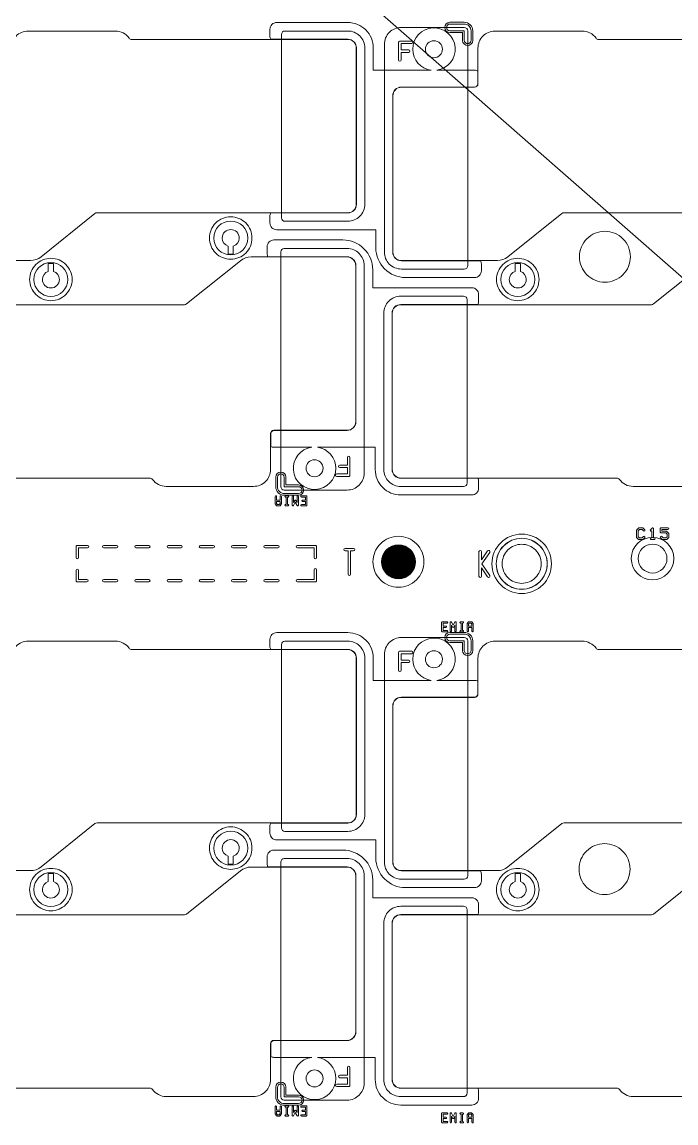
# Model space of a CAD drawing. Extents: x 2541 to 3941, y 2348 to 3338.
# Drawn here: x 2748.1 to 2786.6, y 2789.6 to 2854.4 of the extents above; entities that cross this region are included whole.
import ezdxf

# ---------------------------------------------------------------- set-up
doc = ezdxf.new("R2010")
doc.units = 0
doc.layers.get('0').update_dxf_attribs({"lineweight": 0})
doc.layers.add('EMI-T', color=6, linetype='Continuous', lineweight=0)
doc.layers.add('備註', color=1, linetype='Continuous', lineweight=0)
doc.layers.add('t_layer0', color=1, linetype='Continuous')

# ---------------------------------------------------------------- blocks, each defined once
blk = doc.blocks.new('PAD_R1')
at = {"const_width": 0.5}
blk.add_lwpolyline([(0.25, 0, 1), (-0.25, 0, 1)], format="xyb", close=True, dxfattribs=at)

msp = doc.modelspace()

# ---------------------------------------------------------------- linework, layer by layer
for p, q in [((2763.69814, 2825.92094), (2763.62861, 2825.92094)), ((2773.9853, 2818.5117), (2773.91577, 2818.5117)), ((2763.69814, 2790.01094), (2763.62861, 2790.01094)), ((2773.9853, 2789.6017), (2773.91577, 2789.6017))]:
    msp.add_line(p, q)
at = {"linetype": 'Continuous'}
for points in [[(2762.7003, 2842.5746), (2762.7003, 2842.9746, -0.124386), (2762.74831, 2843.1646), (2767.2852, 2843.1646, 0.414365), (2767.79507, 2843.67473), (2767.79507, 2852.8746, 0.414366), (2767.2852, 2853.38473), (2762.74831, 2853.38473, -0.124392), (2762.7003, 2853.57473), (2762.7003, 2853.97473, -0.414218), (2763.1003, 2854.37473), (2767.2852, 2854.37473, -0.414364), (2768.78507, 2852.87409), (2768.78507, 2851.56473), (2772.1903, 2851.56473)], [(2771.10437, 2852.80391, -2.205962), (2772.51845, 2851.56473), (2774.74218, 2851.56473, -0.124388), (2774.93218, 2851.51672), (2774.93218, 2850.76473, -0.414224), (2774.74218, 2850.57473), (2770.4352, 2850.57473, 0.414218), (2769.92508, 2850.0646), (2769.92508, 2840.86472, 0.414217), (2770.4352, 2840.3546), (2775.09418, 2840.3546, -0.124388), (2775.14218, 2840.1646), (2775.14218, 2839.7646, -0.414218), (2774.74218, 2839.3646), (2770.68508, 2839.3646, -0.414215), (2768.93508, 2841.1146), (2768.93508, 2842.1746), (2763.1003, 2842.1746, -0.414218), (2762.7003, 2842.5746)], [(2762.54127, 2840.7746), (2762.54127, 2841.1746, -0.414218), (2762.94127, 2841.5746), (2766.99837, 2841.5746, -0.414215), (2768.74837, 2839.8246), (2768.74837, 2838.7646), (2774.58314, 2838.7646, -0.414218), (2774.98314, 2838.3646), (2774.98314, 2837.9646, -0.124388), (2774.93514, 2837.7746), (2770.39825, 2837.7746, 0.414365), (2769.88838, 2837.26447), (2769.88838, 2828.0646, 0.414366), (2770.39825, 2827.55446), (2774.93514, 2827.55446, -0.124388), (2774.98314, 2827.36446), (2774.98314, 2826.96446, -0.414218), (2774.58314, 2826.56446), (2770.39825, 2826.56446, -0.414364), (2768.89838, 2828.0651), (2768.89838, 2829.37447), (2765.49315, 2829.37447)], [(2766.57907, 2828.13528, -2.205962), (2765.165, 2829.37447), (2762.94127, 2829.37447, -0.124386), (2762.75127, 2829.42247), (2762.75127, 2830.17447, -0.414224), (2762.94127, 2830.36447), (2767.24824, 2830.36447, 0.414218), (2767.75837, 2830.87459), (2767.75837, 2840.07447, 0.414217), (2767.24824, 2840.5846), (2762.58927, 2840.5846, -0.124392), (2762.54127, 2840.7746)], [(2766.64075, 2827.6558, -1), (2766.64075, 2827.8058), (2767.26112, 2827.8058), (2767.26112, 2828.17732), (2766.8146, 2828.17732, -1), (2766.8146, 2828.32732), (2767.26112, 2828.32732), (2767.26112, 2828.77385, -1), (2767.41112, 2828.77385), (2767.41112, 2828.25232)], [(2767.41112, 2828.25232), (2767.41112, 2827.7308, -0.414241), (2767.33612, 2827.6558), (2766.64075, 2827.6558)], [(2763.01907, 2826.04704), (2763.01907, 2826.21922), (2763.01907, 2826.4775, -1), (2763.09907, 2826.4775), (2763.09907, 2826.25922), (2763.29722, 2826.25922), (2763.29722, 2826.4775, -1), (2763.37722, 2826.4775), (2763.37722, 2826.21922)], [(2763.37722, 2826.21922), (2763.37722, 2826.04704, -0.173189), (2763.36818, 2826.02172), (2763.29895, 2825.936, -0.228301), (2763.26768, 2825.92094), (2763.12861, 2825.92094, -0.228253), (2763.09734, 2825.936), (2763.02811, 2826.02172, -0.173127), (2763.01907, 2826.04704)], [(2763.62861, 2825.92094, -1), (2763.62861, 2826.00094), (2763.65814, 2826.00094), (2763.65814, 2826.4375), (2763.62861, 2826.4375, -1), (2763.62861, 2826.5175), (2763.69814, 2826.5175), (2763.76768, 2826.5175, -1), (2763.76768, 2826.4375), (2763.73814, 2826.4375), (2763.73814, 2826.00094), (2763.76768, 2826.00094, -1), (2763.76768, 2825.92094), (2763.69814, 2825.92094)], [(2764.01907, 2825.96129), (2764.01907, 2826.4775, -1), (2764.09907, 2826.4775), (2764.09907, 2826.1196)], [(2764.19814, 2826.13485), (2764.09429, 2825.94198, -0.782665), (2764.01907, 2825.96129)], [(2764.09907, 2826.1196), (2764.16292, 2826.23819, -0.597324), (2764.23336, 2826.23819), (2764.29722, 2826.1196)], [(2764.29722, 2826.1196), (2764.29722, 2826.4775, -1), (2764.37722, 2826.4775), (2764.37722, 2825.96129, -0.782664), (2764.302, 2825.94198), (2764.19814, 2826.13485)], [(2764.55907, 2825.92094, -1), (2764.55907, 2826.00094), (2764.79722, 2826.00094), (2764.79722, 2826.17922), (2764.62861, 2826.17922, -1), (2764.62861, 2826.25922), (2764.79722, 2826.25922), (2764.79722, 2826.4375), (2764.55907, 2826.4375, -1), (2764.55907, 2826.5175), (2764.83722, 2826.5175, -0.414265), (2764.87722, 2826.4775), (2764.87722, 2826.21922)], [(2764.87722, 2826.21922), (2764.87722, 2825.96094, -0.414265), (2764.83722, 2825.92094), (2764.55907, 2825.92094)], [(2785.16855, 2824.46383), (2785.15456, 2824.44985, -1), (2785.08385, 2824.52056)], [(2785.21855, 2823.93851), (2785.11921, 2823.93851, -1), (2785.11921, 2824.03851), (2785.16855, 2824.03851), (2785.16855, 2824.46383)], [(2785.08385, 2824.52056), (2785.18304, 2824.61974, -0.669786), (2785.26855, 2824.58454), (2785.26855, 2824.03851), (2785.31788, 2824.03851, -1), (2785.31788, 2823.93851), (2785.21855, 2823.93851)], [(2775.0027, 2821.78912), (2775.0027, 2823.22951, -1), (2775.1527, 2823.22951), (2775.1527, 2822.75017)], [(2775.1527, 2822.75017), (2775.51265, 2823.27209, -1), (2775.63613, 2823.18693), (2775.16881, 2822.50931), (2775.63613, 2821.8317, -1), (2775.51265, 2821.74654), (2775.1527, 2822.26846)], [(2775.1527, 2822.26846), (2775.1527, 2821.78912, -1), (2775.0027, 2821.78912)], [(2773.30623, 2818.5517), (2773.30623, 2819.06791, -0.782664), (2773.38145, 2819.08722), (2773.4853, 2818.89435)], [(2773.38623, 2818.90959), (2773.38623, 2818.5517, -1), (2773.30623, 2818.5517)], [(2773.58438, 2818.90959), (2773.52052, 2818.79101, -0.597324), (2773.45008, 2818.79101), (2773.38623, 2818.90959)], [(2773.4853, 2818.89435), (2773.58916, 2819.08722, -0.782665), (2773.66438, 2819.06791), (2773.66438, 2818.5517, -1), (2773.58438, 2818.5517), (2773.58438, 2818.90959)], [(2773.91577, 2818.5117, -1), (2773.91577, 2818.5917), (2773.9453, 2818.5917), (2773.9453, 2819.02825), (2773.91577, 2819.02825, -1), (2773.91577, 2819.10825), (2773.9853, 2819.10825), (2774.05484, 2819.10825, -1), (2774.05484, 2819.02825), (2774.0253, 2819.02825), (2774.0253, 2818.5917), (2774.05484, 2818.5917, -1), (2774.05484, 2818.5117), (2773.9853, 2818.5117)], [(2774.30623, 2818.5517), (2774.30623, 2818.80997), (2774.30623, 2818.98216, -0.173189), (2774.31527, 2819.00748), (2774.3845, 2819.0932, -0.228301), (2774.41577, 2819.10825), (2774.55484, 2819.10825, -0.228253), (2774.58611, 2819.0932), (2774.65534, 2819.00748, -0.173127), (2774.66438, 2818.98216), (2774.66438, 2818.80997)], [(2762.7003, 2806.6646), (2762.7003, 2807.0646, -0.124386), (2762.74831, 2807.2546), (2767.2852, 2807.2546, 0.414365), (2767.79507, 2807.76473), (2767.79507, 2816.9646, 0.414366), (2767.2852, 2817.47473), (2762.74831, 2817.47473, -0.124392), (2762.7003, 2817.66473), (2762.7003, 2818.06473, -0.414218), (2763.1003, 2818.46473), (2767.2852, 2818.46473, -0.414364), (2768.78507, 2816.96409), (2768.78507, 2815.65473), (2772.1903, 2815.65473)], [(2774.66438, 2818.80997), (2774.66438, 2818.5517, -1), (2774.58438, 2818.5517), (2774.58438, 2818.76997), (2774.38623, 2818.76997), (2774.38623, 2818.5517, -1), (2774.30623, 2818.5517)], [(2771.10437, 2816.89391, -2.205962), (2772.51845, 2815.65473), (2774.74218, 2815.65473, -0.124388), (2774.93218, 2815.60672), (2774.93218, 2814.85473, -0.414224), (2774.74218, 2814.66473), (2770.4352, 2814.66473, 0.414218), (2769.92508, 2814.1546), (2769.92508, 2804.95472, 0.414217), (2770.4352, 2804.4446), (2775.09418, 2804.4446, -0.124388), (2775.14218, 2804.2546), (2775.14218, 2803.8546, -0.414218), (2774.74218, 2803.4546), (2770.68508, 2803.4546, -0.414215), (2768.93508, 2805.2046), (2768.93508, 2806.2646), (2763.1003, 2806.2646, -0.414218), (2762.7003, 2806.6646)], [(2762.54127, 2804.8646), (2762.54127, 2805.2646, -0.414218), (2762.94127, 2805.6646), (2766.99837, 2805.6646, -0.414215), (2768.74837, 2803.9146), (2768.74837, 2802.8546), (2774.58314, 2802.8546, -0.414218), (2774.98314, 2802.4546), (2774.98314, 2802.0546, -0.124388), (2774.93514, 2801.8646), (2770.39825, 2801.8646, 0.414365), (2769.88838, 2801.35447), (2769.88838, 2792.1546, 0.414366), (2770.39825, 2791.64446), (2774.93514, 2791.64446, -0.124388), (2774.98314, 2791.45446), (2774.98314, 2791.05446, -0.414218), (2774.58314, 2790.65446), (2770.39825, 2790.65446, -0.414364), (2768.89838, 2792.1551), (2768.89838, 2793.46447), (2765.49315, 2793.46447)], [(2766.57907, 2792.22528, -2.205962), (2765.165, 2793.46447), (2762.94127, 2793.46447, -0.124386), (2762.75127, 2793.51247), (2762.75127, 2794.26447, -0.414224), (2762.94127, 2794.45447), (2767.24824, 2794.45447, 0.414218), (2767.75837, 2794.96459), (2767.75837, 2804.16447, 0.414217), (2767.24824, 2804.6746), (2762.58927, 2804.6746, -0.124392), (2762.54127, 2804.8646)], [(2766.64075, 2791.7458, -1), (2766.64075, 2791.8958), (2767.26112, 2791.8958), (2767.26112, 2792.26732), (2766.8146, 2792.26732, -1), (2766.8146, 2792.41732), (2767.26112, 2792.41732), (2767.26112, 2792.86385, -1), (2767.41112, 2792.86385), (2767.41112, 2792.34232)], [(2767.41112, 2792.34232), (2767.41112, 2791.8208, -0.414241), (2767.33612, 2791.7458), (2766.64075, 2791.7458)], [(2763.01907, 2790.13704), (2763.01907, 2790.30922), (2763.01907, 2790.5675, -1), (2763.09907, 2790.5675), (2763.09907, 2790.34922), (2763.29722, 2790.34922), (2763.29722, 2790.5675, -1), (2763.37722, 2790.5675), (2763.37722, 2790.30922)], [(2763.62861, 2790.01094, -1), (2763.62861, 2790.09094), (2763.65814, 2790.09094), (2763.65814, 2790.5275), (2763.62861, 2790.5275, -1), (2763.62861, 2790.6075), (2763.69814, 2790.6075), (2763.76768, 2790.6075, -1), (2763.76768, 2790.5275), (2763.73814, 2790.5275), (2763.73814, 2790.09094), (2763.76768, 2790.09094, -1), (2763.76768, 2790.01094), (2763.69814, 2790.01094)], [(2764.01907, 2790.05129), (2764.01907, 2790.5675, -1), (2764.09907, 2790.5675), (2764.09907, 2790.2096)], [(2764.29722, 2790.2096), (2764.29722, 2790.5675, -1), (2764.37722, 2790.5675), (2764.37722, 2790.05129, -0.782664), (2764.302, 2790.03198), (2764.19814, 2790.22485)], [(2764.55907, 2790.01094, -1), (2764.55907, 2790.09094), (2764.79722, 2790.09094), (2764.79722, 2790.26922), (2764.62861, 2790.26922, -1), (2764.62861, 2790.34922), (2764.79722, 2790.34922), (2764.79722, 2790.5275), (2764.55907, 2790.5275, -1), (2764.55907, 2790.6075), (2764.83722, 2790.6075, -0.414265), (2764.87722, 2790.5675), (2764.87722, 2790.30922)], [(2763.37722, 2790.30922), (2763.37722, 2790.13704, -0.173189), (2763.36818, 2790.11172), (2763.29895, 2790.026, -0.228301), (2763.26768, 2790.01094), (2763.12861, 2790.01094, -0.228253), (2763.09734, 2790.026), (2763.02811, 2790.11172, -0.173127), (2763.01907, 2790.13704)], [(2764.19814, 2790.22485), (2764.09429, 2790.03198, -0.782665), (2764.01907, 2790.05129)], [(2764.09907, 2790.2096), (2764.16292, 2790.32819, -0.597324), (2764.23336, 2790.32819), (2764.29722, 2790.2096)], [(2764.87722, 2790.30922), (2764.87722, 2790.05094, -0.414265), (2764.83722, 2790.01094), (2764.55907, 2790.01094)], [(2773.30623, 2789.6417), (2773.30623, 2790.15791, -0.782664), (2773.38145, 2790.17722), (2773.4853, 2789.98435)], [(2773.38623, 2789.99959), (2773.38623, 2789.6417, -1), (2773.30623, 2789.6417)], [(2773.58438, 2789.99959), (2773.52052, 2789.88101, -0.597324), (2773.45008, 2789.88101), (2773.38623, 2789.99959)], [(2773.4853, 2789.98435), (2773.58916, 2790.17722, -0.782665), (2773.66438, 2790.15791), (2773.66438, 2789.6417, -1), (2773.58438, 2789.6417), (2773.58438, 2789.99959)], [(2773.91577, 2789.6017, -1), (2773.91577, 2789.6817), (2773.9453, 2789.6817), (2773.9453, 2790.11825), (2773.91577, 2790.11825, -1), (2773.91577, 2790.19825), (2773.9853, 2790.19825), (2774.05484, 2790.19825, -1), (2774.05484, 2790.11825), (2774.0253, 2790.11825), (2774.0253, 2789.6817), (2774.05484, 2789.6817, -1), (2774.05484, 2789.6017), (2773.9853, 2789.6017)], [(2774.30623, 2789.6417), (2774.30623, 2789.89997), (2774.30623, 2790.07216, -0.173189), (2774.31527, 2790.09748), (2774.3845, 2790.1832, -0.228301), (2774.41577, 2790.19825), (2774.55484, 2790.19825, -0.228253), (2774.58611, 2790.1832), (2774.65534, 2790.09748, -0.173127), (2774.66438, 2790.07216), (2774.66438, 2789.89997)], [(2774.66438, 2789.89997), (2774.66438, 2789.6417, -1), (2774.58438, 2789.6417), (2774.58438, 2789.85997), (2774.38623, 2789.85997), (2774.38623, 2789.6417, -1), (2774.30623, 2789.6417)]]:
    msp.add_lwpolyline(points, format="xyb", dxfattribs=at)
for points in [[(2773.29244, 2853.78531, -1), (2773.29244, 2854.38531), (2774.13715, 2854.38531, -0.414217), (2774.63715, 2853.88531), (2774.63715, 2853.32231, -1), (2774.03715, 2853.32231), (2774.03715, 2853.78531)], [(2773.29244, 2853.88531), (2774.13715, 2853.88531), (2774.13715, 2853.33124, 1), (2774.53715, 2853.33124), (2774.53715, 2853.88531, 0.414218), (2774.13715, 2854.28531), (2773.29244, 2854.28531, 1)], [(2742.46508, 2840.86472), (2742.46508, 2850.0646, -0.414219), (2742.9652, 2850.56473), (2747.27218, 2850.56473, 0.414223), (2747.47218, 2850.76473), (2747.47218, 2852.86952, -0.414215), (2748.47218, 2853.86952), (2753.60907, 2853.86952, -0.24029), (2754.41871, 2853.45692, 0.240069), (2754.58015, 2853.37473), (2767.2852, 2853.37473, -0.414366), (2767.78507, 2852.8746), (2767.78507, 2843.67472, -0.414365), (2767.2852, 2843.1746), (2752.53567, 2843.1746, 0.170771), (2752.41046, 2843.13056), (2749.23951, 2840.58481, -0.170765), (2748.61341, 2840.3646), (2742.9652, 2840.3646, -0.414218)], [(2769.93508, 2840.86472), (2769.93508, 2850.0646, -0.414219), (2770.4352, 2850.56473), (2774.74218, 2850.56473, 0.414223), (2774.94218, 2850.76473), (2774.94218, 2852.86952, -0.414215), (2775.94218, 2853.86952), (2781.07907, 2853.86952, -0.24029), (2781.88871, 2853.45692, 0.240069), (2782.05015, 2853.37473), (2794.7552, 2853.37473, -0.414366), (2795.25507, 2852.8746), (2795.25507, 2843.67472, -0.414365), (2794.7552, 2843.1746), (2780.00567, 2843.1746, 0.170771), (2779.88046, 2843.13056), (2776.70951, 2840.58481, -0.170765), (2776.08341, 2840.3646), (2770.4352, 2840.3646, -0.414218)], [(2770.27233, 2852.16535), (2770.27233, 2852.68687), (2770.27233, 2853.2084, -0.414241), (2770.34733, 2853.2834), (2771.04269, 2853.2834, -1), (2771.04269, 2853.1334), (2770.42233, 2853.1334), (2770.42233, 2852.76187), (2770.86885, 2852.76187, -1), (2770.86885, 2852.61187), (2770.42233, 2852.61187), (2770.42233, 2852.16535, -1)], [(2771.85437, 2852.80391, 0.414217), (2772.35437, 2852.30391, 0.414217), (2772.85437, 2852.80391, 0.414217), (2772.35437, 2853.30391, 0.414217)], [(2759.14699, 2841.69071, -0.414215), (2760.39699, 2842.94071, -0.414215), (2761.64699, 2841.69071, -0.414215), (2760.39699, 2840.44071, -0.414215)], [(2759.89699, 2841.69071, 0.327542), (2760.24699, 2841.21374), (2760.24699, 2840.73957), (2760.54699, 2840.73957), (2760.54699, 2841.21374, 0.327544), (2760.89699, 2841.69071, 0.414217), (2760.39699, 2842.19071, 0.414217)], [(2780.91101, 2840.58749, -0.414215), (2782.41101, 2842.08749, -0.414215), (2783.91101, 2840.58749, -0.414215), (2782.41101, 2839.08749, -0.414215)], [(2742.42838, 2828.06459), (2742.42838, 2837.26447, -0.414365), (2742.92825, 2837.7646), (2757.67778, 2837.7646, 0.170771), (2757.80299, 2837.80863), (2760.97394, 2840.35438, -0.170765), (2761.60004, 2840.5746), (2767.24824, 2840.5746, -0.414218), (2767.74837, 2840.07447), (2767.74837, 2830.87459, -0.414219), (2767.24824, 2830.37447), (2762.94127, 2830.37447, 0.414223), (2762.74127, 2830.17447), (2762.74127, 2828.06967, -0.414215), (2761.74127, 2827.06967), (2756.60437, 2827.06967, -0.24029), (2755.79474, 2827.48227, 0.240069), (2755.6333, 2827.56446), (2742.92825, 2827.56446, -0.414366)], [(2748.56646, 2839.24848, -0.414215), (2749.81646, 2840.49848, -0.414215), (2751.06646, 2839.24848, -0.414215), (2749.81646, 2837.99848, -0.414215)], [(2769.89838, 2828.06459), (2769.89838, 2837.26447, -0.414365), (2770.39825, 2837.7646), (2785.14778, 2837.7646, 0.170771), (2785.27299, 2837.80863), (2788.44394, 2840.35438, -0.170765), (2789.07004, 2840.5746), (2794.71824, 2840.5746, -0.414218), (2795.21837, 2840.07447), (2795.21837, 2830.87459, -0.414219), (2794.71824, 2830.37447), (2790.41127, 2830.37447, 0.414223), (2790.21127, 2830.17447), (2790.21127, 2828.06967, -0.414215), (2789.21127, 2827.06967), (2784.07437, 2827.06967, -0.24029), (2783.26474, 2827.48227, 0.240069), (2783.1033, 2827.56446), (2770.39825, 2827.56446, -0.414366)], [(2776.03646, 2839.24848, -0.414215), (2777.28646, 2840.49848, -0.414215), (2778.53646, 2839.24848, -0.414215), (2777.28646, 2837.99848, -0.414215)], [(2749.31646, 2839.24848, 0.414217), (2749.81646, 2838.74848, 0.414217), (2750.31646, 2839.24848, 0.327542), (2749.96646, 2839.72545), (2749.96646, 2840.19962), (2749.66646, 2840.19962), (2749.66646, 2839.72545, 0.327544)], [(2776.78646, 2839.24848, 0.414217), (2777.28646, 2838.74848, 0.414217), (2777.78646, 2839.24848, 0.327542), (2777.43646, 2839.72545), (2777.43646, 2840.19962), (2777.13646, 2840.19962), (2777.13646, 2839.72545, 0.327544)], [(2764.82907, 2828.13528, 0.414217), (2765.32907, 2827.63528, 0.414217), (2765.82907, 2828.13528, 0.414217), (2765.32907, 2828.63528, 0.414217)], [(2763.04629, 2827.05388), (2763.04629, 2827.61689, -1), (2763.64629, 2827.61689), (2763.64629, 2827.15388), (2764.39101, 2827.15388, -1), (2764.39101, 2826.55388), (2763.54629, 2826.55388, -0.414217)], [(2763.14629, 2827.05388, 0.414218), (2763.54629, 2826.65388), (2764.39101, 2826.65388, 1), (2764.39101, 2827.05388), (2763.54629, 2827.05388), (2763.54629, 2827.60796, 1), (2763.14629, 2827.60796)], [(2768.76717, 2822.63194, -0.414215), (2770.26717, 2824.13194, -0.414215), (2771.76717, 2822.63194, -0.414215), (2770.26717, 2821.13194, -0.414215)], [(2784.26987, 2824.08785), (2784.26987, 2824.4852, -0.200121), (2784.28467, 2824.52071), (2784.3837, 2824.61974, -0.200121), (2784.41921, 2824.63454), (2784.61788, 2824.63454, -0.200121), (2784.65339, 2824.61974), (2784.75258, 2824.52056, -1), (2784.68187, 2824.44985), (2784.59717, 2824.53454), (2784.43992, 2824.53454), (2784.36987, 2824.46449), (2784.36987, 2824.10856), (2784.43992, 2824.03851), (2784.59717, 2824.03851), (2784.68187, 2824.12321, -1), (2784.75258, 2824.0525), (2784.65339, 2823.95331, -0.200121), (2784.61788, 2823.93851), (2784.41921, 2823.93851, -0.200121), (2784.3837, 2823.95331), (2784.28467, 2824.05234, -0.200121)], [(2785.66987, 2824.38586), (2785.66987, 2824.58454, -0.414253), (2785.71987, 2824.63454), (2786.11722, 2824.63454, -1), (2786.11722, 2824.53454), (2785.76987, 2824.53454), (2785.76987, 2824.43586), (2786.01788, 2824.43586, -0.200121), (2786.05339, 2824.42106), (2786.15242, 2824.32204, -0.200121), (2786.16722, 2824.28653), (2786.16722, 2824.08785, -0.200121), (2786.15242, 2824.05234), (2786.05339, 2823.95331, -0.200121), (2786.01788, 2823.93851), (2785.81921, 2823.93851, -0.200121), (2785.7837, 2823.95331), (2785.68452, 2824.0525, -1), (2785.75523, 2824.12321), (2785.83992, 2824.03851), (2785.99717, 2824.03851), (2786.06722, 2824.10856), (2786.06722, 2824.26582), (2785.99717, 2824.33586), (2785.71987, 2824.33586, -0.414253)], [(2751.29851, 2822.88479), (2751.29851, 2823.52092, -0.414241), (2751.37351, 2823.59592), (2751.97372, 2823.59592, -1), (2751.97372, 2823.44592), (2751.44851, 2823.44592), (2751.44851, 2822.88479, -1)], [(2752.92351, 2823.44592, -1), (2752.92351, 2823.59592), (2753.67351, 2823.59592, -1), (2753.67351, 2823.44592)], [(2754.82351, 2823.44592, -1), (2754.82351, 2823.59592), (2755.57351, 2823.59592, -1), (2755.57351, 2823.44592)], [(2756.72351, 2823.44592, -1), (2756.72351, 2823.59592), (2757.47351, 2823.59592, -1), (2757.47351, 2823.44592)], [(2758.62351, 2823.44592, -1), (2758.62351, 2823.59592), (2759.37351, 2823.59592, -1), (2759.37351, 2823.44592)], [(2760.52351, 2823.44592, -1), (2760.52351, 2823.59592), (2761.27351, 2823.59592, -1), (2761.27351, 2823.44592)], [(2762.42351, 2823.44592, -1), (2762.42351, 2823.59592), (2763.17351, 2823.59592, -1), (2763.17351, 2823.44592)], [(2764.32351, 2823.44592, -1), (2764.32351, 2823.59592), (2765.37379, 2823.59592, -0.414526), (2765.44883, 2823.52088), (2765.44851, 2822.88475, -1), (2765.29851, 2822.88483), (2765.29879, 2823.44592)], [(2767.12815, 2823.27186, -1), (2767.12815, 2823.42186), (2767.3765, 2823.42186), (2767.62484, 2823.42186, -1), (2767.62484, 2823.27186), (2767.4515, 2823.27186), (2767.4515, 2821.90646, -1), (2767.3015, 2821.90646), (2767.3015, 2823.27186)], [(2776.01672, 2822.5146, 0.414215), (2777.51672, 2821.0146, 0.414215), (2779.01672, 2822.5146, 0.414215), (2777.51672, 2824.0146, 0.414215)], [(2776.36672, 2822.5146, -0.414215), (2777.51672, 2823.6646, -0.414215), (2778.66672, 2822.5146, -0.414215), (2777.51672, 2821.3646, -0.414215)], [(2784.3633, 2822.82187, -0.414215), (2785.2133, 2823.67187, -0.414215), (2786.0633, 2822.82187, -0.414215), (2785.2133, 2821.97187, -0.414215)], [(2751.29851, 2821.52092), (2751.29851, 2822.1304, -1), (2751.44851, 2822.1304), (2751.44851, 2821.59592), (2751.93911, 2821.59592, -1), (2751.93911, 2821.44592), (2751.37351, 2821.44592, -0.414241)], [(2764.32351, 2821.44592, -1), (2764.32351, 2821.59592), (2765.29883, 2821.59592), (2765.29883, 2822.15809, -1), (2765.44883, 2822.15809), (2765.44883, 2821.52092, -0.414241), (2765.37383, 2821.44592)], [(2752.92351, 2821.44592, -1), (2752.92351, 2821.59592), (2753.67351, 2821.59592, -1), (2753.67351, 2821.44592)], [(2754.82351, 2821.44592, -1), (2754.82351, 2821.59592), (2755.57351, 2821.59592, -1), (2755.57351, 2821.44592)], [(2756.72351, 2821.44592, -1), (2756.72351, 2821.59592), (2757.47351, 2821.59592, -1), (2757.47351, 2821.44592)], [(2758.62351, 2821.44592, -1), (2758.62351, 2821.59592), (2759.37351, 2821.59592, -1), (2759.37351, 2821.44592)], [(2760.52351, 2821.44592, -1), (2760.52351, 2821.59592), (2761.27351, 2821.59592, -1), (2761.27351, 2821.44592)], [(2762.42351, 2821.44592, -1), (2762.42351, 2821.59592), (2763.17351, 2821.59592, -1), (2763.17351, 2821.44592)], [(2772.80623, 2818.5517), (2772.80623, 2818.80997), (2772.80623, 2819.06825, -0.414265), (2772.84623, 2819.10825), (2773.12438, 2819.10825, -1), (2773.12438, 2819.02825), (2772.88623, 2819.02825), (2772.88623, 2818.84997), (2773.05484, 2818.84997, -1), (2773.05484, 2818.76997), (2772.88623, 2818.76997), (2772.88623, 2818.5917), (2773.12438, 2818.5917, -1), (2773.12438, 2818.5117), (2772.84623, 2818.5117, -0.414265)], [(2773.29244, 2817.87531, -1), (2773.29244, 2818.47531), (2774.13715, 2818.47531, -0.414217), (2774.63715, 2817.97531), (2774.63715, 2817.41231, -1), (2774.03715, 2817.41231), (2774.03715, 2817.87531)], [(2773.29244, 2817.97531), (2774.13715, 2817.97531), (2774.13715, 2817.42124, 1), (2774.53715, 2817.42124), (2774.53715, 2817.97531, 0.414218), (2774.13715, 2818.37531), (2773.29244, 2818.37531, 1)], [(2742.46508, 2804.95472), (2742.46508, 2814.1546, -0.414219), (2742.9652, 2814.65473), (2747.27218, 2814.65473, 0.414223), (2747.47218, 2814.85473), (2747.47218, 2816.95952, -0.414215), (2748.47218, 2817.95952), (2753.60907, 2817.95952, -0.24029), (2754.41871, 2817.54692, 0.240069), (2754.58015, 2817.46473), (2767.2852, 2817.46473, -0.414366), (2767.78507, 2816.9646), (2767.78507, 2807.76472, -0.414365), (2767.2852, 2807.2646), (2752.53567, 2807.2646, 0.170771), (2752.41046, 2807.22056), (2749.23951, 2804.67481, -0.170765), (2748.61341, 2804.4546), (2742.9652, 2804.4546, -0.414218)], [(2769.93508, 2804.95472), (2769.93508, 2814.1546, -0.414219), (2770.4352, 2814.65473), (2774.74218, 2814.65473, 0.414223), (2774.94218, 2814.85473), (2774.94218, 2816.95952, -0.414215), (2775.94218, 2817.95952), (2781.07907, 2817.95952, -0.24029), (2781.88871, 2817.54692, 0.240069), (2782.05015, 2817.46473), (2794.7552, 2817.46473, -0.414366), (2795.25507, 2816.9646), (2795.25507, 2807.76472, -0.414365), (2794.7552, 2807.2646), (2780.00567, 2807.2646, 0.170771), (2779.88046, 2807.22056), (2776.70951, 2804.67481, -0.170765), (2776.08341, 2804.4546), (2770.4352, 2804.4546, -0.414218)], [(2770.27233, 2816.25535), (2770.27233, 2816.77687), (2770.27233, 2817.2984, -0.414241), (2770.34733, 2817.3734), (2771.04269, 2817.3734, -1), (2771.04269, 2817.2234), (2770.42233, 2817.2234), (2770.42233, 2816.85187), (2770.86885, 2816.85187, -1), (2770.86885, 2816.70187), (2770.42233, 2816.70187), (2770.42233, 2816.25535, -1)], [(2771.85437, 2816.89391, 0.414217), (2772.35437, 2816.39391, 0.414217), (2772.85437, 2816.89391, 0.414217), (2772.35437, 2817.39391, 0.414217)], [(2759.14699, 2805.78071, -0.414215), (2760.39699, 2807.03071, -0.414215), (2761.64699, 2805.78071, -0.414215), (2760.39699, 2804.53071, -0.414215)], [(2759.89699, 2805.78071, 0.327542), (2760.24699, 2805.30374), (2760.24699, 2804.82957), (2760.54699, 2804.82957), (2760.54699, 2805.30374, 0.327544), (2760.89699, 2805.78071, 0.414217), (2760.39699, 2806.28071, 0.414217)], [(2780.8891, 2804.54726, -0.414215), (2782.3891, 2806.04726, -0.414215), (2783.8891, 2804.54726, -0.414215), (2782.3891, 2803.04726, -0.414215)], [(2742.42838, 2792.15459), (2742.42838, 2801.35447, -0.414365), (2742.92825, 2801.8546), (2757.67778, 2801.8546, 0.170771), (2757.80299, 2801.89863), (2760.97394, 2804.44438, -0.170765), (2761.60004, 2804.6646), (2767.24824, 2804.6646, -0.414218), (2767.74837, 2804.16447), (2767.74837, 2794.96459, -0.414219), (2767.24824, 2794.46447), (2762.94127, 2794.46447, 0.414223), (2762.74127, 2794.26447), (2762.74127, 2792.15967, -0.414215), (2761.74127, 2791.15967), (2756.60437, 2791.15967, -0.24029), (2755.79474, 2791.57227, 0.240069), (2755.6333, 2791.65446), (2742.92825, 2791.65446, -0.414366)], [(2769.89838, 2792.15459), (2769.89838, 2801.35447, -0.414365), (2770.39825, 2801.8546), (2785.14778, 2801.8546, 0.170771), (2785.27299, 2801.89863), (2788.44394, 2804.44438, -0.170765), (2789.07004, 2804.6646), (2794.71824, 2804.6646, -0.414218), (2795.21837, 2804.16447), (2795.21837, 2794.96459, -0.414219), (2794.71824, 2794.46447), (2790.41127, 2794.46447, 0.414223), (2790.21127, 2794.26447), (2790.21127, 2792.15967, -0.414215), (2789.21127, 2791.15967), (2784.07437, 2791.15967, -0.24029), (2783.26474, 2791.57227, 0.240069), (2783.1033, 2791.65446), (2770.39825, 2791.65446, -0.414366)], [(2748.56646, 2803.33848, -0.414215), (2749.81646, 2804.58848, -0.414215), (2751.06646, 2803.33848, -0.414215), (2749.81646, 2802.08848, -0.414215)], [(2749.31646, 2803.33848, 0.414217), (2749.81646, 2802.83848, 0.414217), (2750.31646, 2803.33848, 0.327542), (2749.96646, 2803.81545), (2749.96646, 2804.28962), (2749.66646, 2804.28962), (2749.66646, 2803.81545, 0.327544)], [(2776.03646, 2803.33848, -0.414215), (2777.28646, 2804.58848, -0.414215), (2778.53646, 2803.33848, -0.414215), (2777.28646, 2802.08848, -0.414215)], [(2776.78646, 2803.33848, 0.414217), (2777.28646, 2802.83848, 0.414217), (2777.78646, 2803.33848, 0.327542), (2777.43646, 2803.81545), (2777.43646, 2804.28962), (2777.13646, 2804.28962), (2777.13646, 2803.81545, 0.327544)], [(2764.82907, 2792.22528, 0.414217), (2765.32907, 2791.72528, 0.414217), (2765.82907, 2792.22528, 0.414217), (2765.32907, 2792.72528, 0.414217)], [(2763.04629, 2791.14388), (2763.04629, 2791.70689, -1), (2763.64629, 2791.70689), (2763.64629, 2791.24388), (2764.39101, 2791.24388, -1), (2764.39101, 2790.64388), (2763.54629, 2790.64388, -0.414217)], [(2763.14629, 2791.14388, 0.414218), (2763.54629, 2790.74388), (2764.39101, 2790.74388, 1), (2764.39101, 2791.14388), (2763.54629, 2791.14388), (2763.54629, 2791.69796, 1), (2763.14629, 2791.69796)], [(2772.80623, 2789.6417), (2772.80623, 2789.89997), (2772.80623, 2790.15825, -0.414265), (2772.84623, 2790.19825), (2773.12438, 2790.19825, -1), (2773.12438, 2790.11825), (2772.88623, 2790.11825), (2772.88623, 2789.93997), (2773.05484, 2789.93997, -1), (2773.05484, 2789.85997), (2772.88623, 2789.85997), (2772.88623, 2789.6817), (2773.12438, 2789.6817, -1), (2773.12438, 2789.6017), (2772.84623, 2789.6017, -0.414265)]]:
    msp.add_lwpolyline(points, format="xyb", close=True, dxfattribs=at)
for points in [[(2763.09907, 2826.06117), (2763.14772, 2826.00094), (2763.24857, 2826.00094), (2763.29722, 2826.06117), (2763.29722, 2826.17922), (2763.09907, 2826.17922)], [(2774.38623, 2818.84997), (2774.58438, 2818.84997), (2774.58438, 2818.96802), (2774.53573, 2819.02825), (2774.43488, 2819.02825), (2774.38623, 2818.96802)], [(2763.09907, 2790.15117), (2763.14772, 2790.09094), (2763.24857, 2790.09094), (2763.29722, 2790.15117), (2763.29722, 2790.26922), (2763.09907, 2790.26922)], [(2774.38623, 2789.93997), (2774.58438, 2789.93997), (2774.58438, 2790.05802), (2774.53573, 2790.11825), (2774.43488, 2790.11825), (2774.38623, 2790.05802)]]:
    msp.add_lwpolyline(points, close=True, dxfattribs=at)
msp.add_circle((2777.51672, 2822.5146), 1.75)
for centre, start, end in [((2772.35437, 2852.80391), 179.999999, 262.45759), ((2765.32907, 2828.13528), 359.999999, 82.45759), ((2772.35437, 2816.89391), 179.999999, 262.45759), ((2765.32907, 2792.22528), 359.999999, 82.45759)]:
    msp.add_arc(centre, 1.25, start, end)
at = {"layer": 'EMI-T', "linetype": 'Continuous'}
for points in [[(2763.38299, 2842.8746, 0.414223), (2763.58299, 2842.6746), (2767.28519, 2842.6746, 0.414363), (2768.28507, 2843.67498), (2768.28507, 2852.87435, 0.414365), (2767.28519, 2853.87473), (2763.58299, 2853.87473, 0.414223), (2763.38299, 2853.67473)], [(2769.43508, 2840.86472, 0.414215), (2770.4352, 2839.8646), (2774.13715, 2839.8646, 0.414223), (2774.33715, 2840.0646), (2774.33715, 2853.88532, 0.414223), (2774.13715, 2854.08532), (2770.4352, 2854.08532, 0.414215), (2769.43508, 2853.08519)], [(2763.34629, 2827.05388, 0.414223), (2763.54629, 2826.85388), (2767.24824, 2826.85388, 0.414215), (2768.24837, 2827.85401), (2768.24837, 2840.07448, 0.414215), (2767.24824, 2841.0746), (2763.54629, 2841.0746, 0.414223), (2763.34629, 2840.8746)], [(2769.39838, 2828.06485, 0.414365), (2770.39825, 2827.06447), (2774.10045, 2827.06447, 0.414223), (2774.30045, 2827.26447), (2774.30045, 2838.0646, 0.414223), (2774.10045, 2838.2646), (2770.39825, 2838.2646, 0.414363), (2769.39838, 2837.26422)], [(2763.38299, 2806.9646, 0.414223), (2763.58299, 2806.7646), (2767.28519, 2806.7646, 0.414363), (2768.28507, 2807.76498), (2768.28507, 2816.96435, 0.414365), (2767.28519, 2817.96473), (2763.58299, 2817.96473, 0.414223), (2763.38299, 2817.76473)], [(2769.43508, 2804.95472, 0.414215), (2770.4352, 2803.9546), (2774.13715, 2803.9546, 0.414223), (2774.33715, 2804.1546), (2774.33715, 2817.97532, 0.414223), (2774.13715, 2818.17532), (2770.4352, 2818.17532, 0.414215), (2769.43508, 2817.17519)], [(2763.34629, 2791.14388, 0.414223), (2763.54629, 2790.94388), (2767.24824, 2790.94388, 0.414215), (2768.24837, 2791.94401), (2768.24837, 2804.16448, 0.414215), (2767.24824, 2805.1646), (2763.54629, 2805.1646, 0.414223), (2763.34629, 2804.9646)], [(2769.39838, 2792.15485, 0.414365), (2770.39825, 2791.15447), (2774.10045, 2791.15447, 0.414223), (2774.30045, 2791.35447), (2774.30045, 2802.1546, 0.414223), (2774.10045, 2802.3546), (2770.39825, 2802.3546, 0.414363), (2769.39838, 2801.35422)]]:
    msp.add_lwpolyline(points, format="xyb", close=True, dxfattribs=at)
at = {"layer": 'EMI-T'}
for centre, radius in [((2760.39699, 2841.69072), 1), ((2749.81645, 2839.24848), 1), ((2777.28645, 2839.24848), 1), ((2785.2133, 2822.82187), 1.25), ((2770.26717, 2822.63195), 1), ((2777.51672, 2822.5146), 1.5), ((2760.39699, 2805.78072), 1), ((2749.81645, 2803.33848), 1), ((2777.28645, 2803.33848), 1)]:
    msp.add_circle(centre, radius, dxfattribs=at)
at = {"layer": '備註', "linetype": 'Continuous'}
msp.add_line((2670.4497, 2941.6194), (2806.0915, 2822.56844), dxfattribs=at)

# ---------------------------------------------------------------- block references
at = {"layer": 't_layer0', "xscale": 2, "yscale": 2}
msp.add_blockref('PAD_R1', (2770.26717, 2822.63194), dxfattribs=at)

doc.saveas('drawing.dxf')
